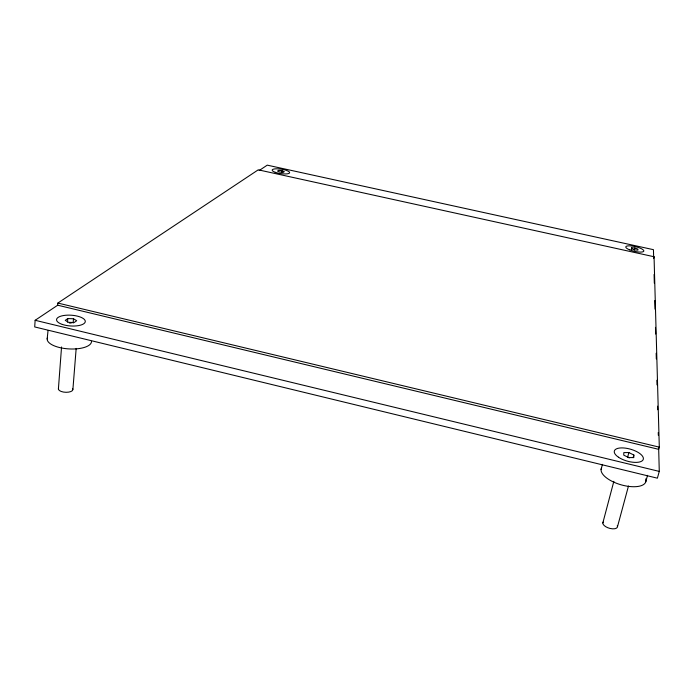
<?xml version="1.0" encoding="UTF-8"?>
<svg xmlns="http://www.w3.org/2000/svg" width="694" height="694" viewBox="0 0 694 694"><rect width="100%" height="100%" fill="white"/><g stroke="black" fill="none" stroke-linecap="round" stroke-linejoin="round"><path stroke-width="1.04" d="M633.848 455.021L633.796 457.554L628.721 457.606L623.733 455.125L623.828 452.601L628.868 452.557L633.848 455.021L633.136 457.684M631.705 247.784L631.67 248.747L634.767 249.918L637.907 250.118L637.925 249.146L634.828 247.984L631.705 247.784L631.21 249.745M57.628 305.256L35.142 320.29L34.7 326.935L657.383 478.183L659.274 471.408L658.649 447.613M47.183 338.932L48.016 330.7M57.862 303.061L57.697 305.204L658.693 449.33L659.3 447.144L654.052 256.745L258.246 169.822L57.862 303.061L659.3 447.144M58.391 389.1L61.549 346.974M67.526 322.077L67.795 318.572L73.486 318.754L76.678 320.715L74.18 322.51L68.454 322.328L65.262 320.359L67.795 318.572M73.139 323.118L73.486 318.754M72.913 389.256L76.175 348.397M281.651 172.58L281.92 170.646L278.537 170.368L277.513 171.088L279.899 172.077L283.299 172.355L284.297 171.635L281.92 170.646M634.333 249.944L634.828 247.984M654.052 256.745L653.67 258.246L653.444 249.675L267.251 165.146L259.148 170.559M601.082 469.56L602.427 464.364M602.834 522.955L613.843 481.341M628.868 452.557L627.688 456.99L629.345 457.814M617.521 526.616L628.478 486.026M645.715 481.957L647.545 475.329M69.357 323.005L71.248 323.066M35.142 320.29L659.274 471.408M654.095 274.442L654.321 283.204M654.78 300.511L655.006 309.168M655.483 327.342L655.665 334.04M656.168 353.255L656.316 358.919M656.88 380.243L657.001 384.884M657.556 406.155L657.652 409.755M658.25 432.475L658.328 435.303M91.495 341.361A22.199 8.632 3.5 0 1 67.509 348.813A22.199 8.632 3.5 0 1 47.513 337.657M645.715 478.903A23.214 9.898 16.3 0 1 623.143 485.358A23.214 9.898 16.3 0 1 601.446 468.129M72.532 388.449A7.287 3.097 2.7 0 1 66.112 392.301A7.287 3.097 2.7 0 1 58.522 388.293M617.313 525.618A7.608 3.539 17 0 1 609.974 528.429A7.608 3.539 17 0 1 603.147 522.088M275.249 172.303A8.84 2.238 8.6 0 0 289.511 172.988A8.84 2.238 8.6 0 0 277.947 168.833A8.84 2.238 8.6 0 0 275.249 172.303M629.467 249.788A9.265 2.394 13.1 0 0 643.789 251.185A9.265 2.394 13.1 0 0 631.167 245.928A9.265 2.394 13.1 0 0 629.467 249.788M62.313 324.419A14.392 5.387 3.8 0 0 85.189 322.051A14.392 5.387 3.8 0 0 65.279 315.302A14.392 5.387 3.8 0 0 62.313 324.419M618.501 457.233A15.06 6.185 16 0 0 642.887 460.131A15.06 6.185 16 0 0 625.068 448.09A15.06 6.185 16 0 0 618.501 457.233"/></g></svg>
